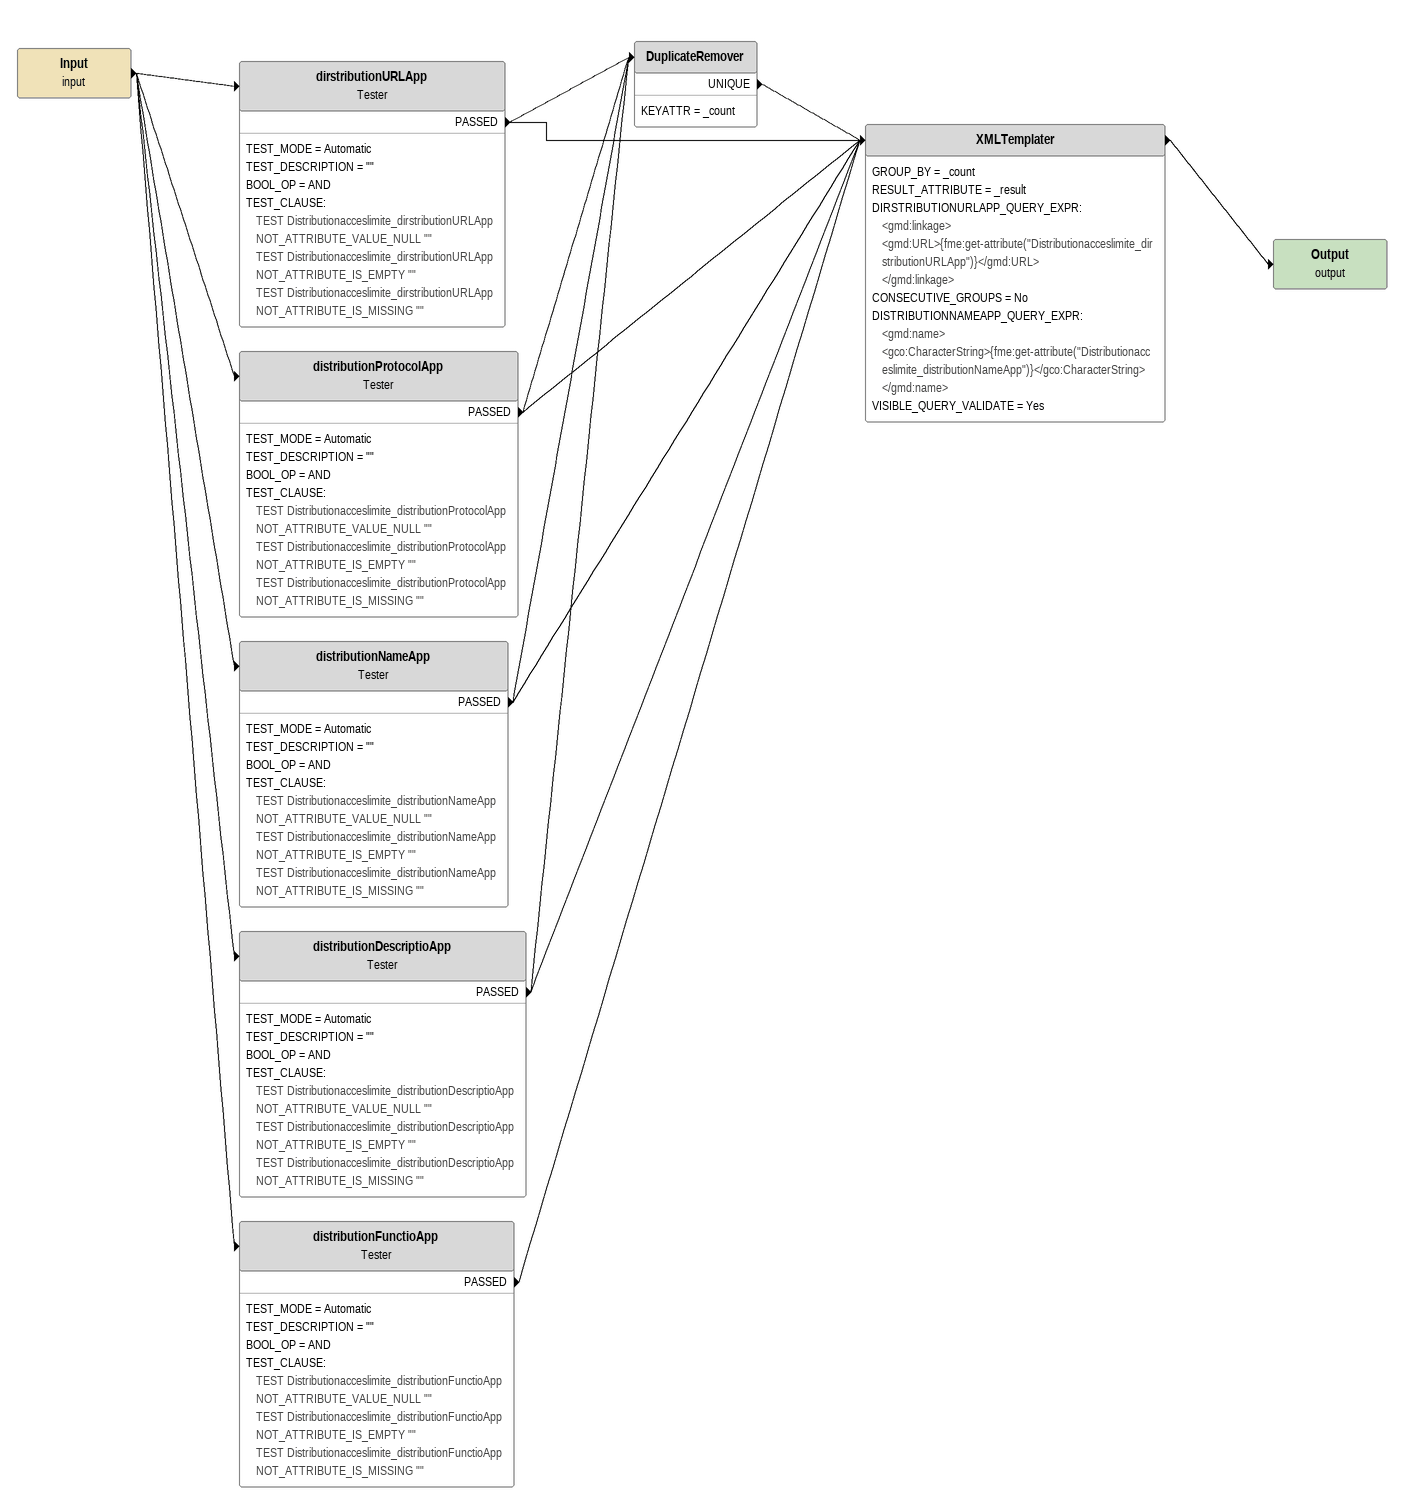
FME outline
Input (input)
    -> dirstributionURLApp
    -> distributionProtocolApp
    -> distributionNameApp
    -> distributionDescriptioApp
    -> distributionFunctioApp
dirstributionURLApp: Tester
    TEST_MODE = Automatic
    TEST_DESCRIPTION = ""
    BOOL_OP = AND
    TEST_CLAUSE:
      TEST Distributionacceslimite_dirstributionURLApp NOT_ATTRIBUTE_VALUE_NULL ""
      TEST Distributionacceslimite_dirstributionURLApp NOT_ATTRIBUTE_IS_EMPTY ""
      TEST Distributionacceslimite_dirstributionURLApp NOT_ATTRIBUTE_IS_MISSING ""
    PASSED -> DuplicateRemover
    PASSED -> XMLTemplater
distributionProtocolApp: Tester
    TEST_MODE = Automatic
    TEST_DESCRIPTION = ""
    BOOL_OP = AND
    TEST_CLAUSE:
      TEST Distributionacceslimite_distributionProtocolApp NOT_ATTRIBUTE_VALUE_NULL ""
      TEST Distributionacceslimite_distributionProtocolApp NOT_ATTRIBUTE_IS_EMPTY ""
      TEST Distributionacceslimite_distributionProtocolApp NOT_ATTRIBUTE_IS_MISSING ""
    PASSED -> DuplicateRemover
    PASSED -> XMLTemplater
distributionNameApp: Tester
    TEST_MODE = Automatic
    TEST_DESCRIPTION = ""
    BOOL_OP = AND
    TEST_CLAUSE:
      TEST Distributionacceslimite_distributionNameApp NOT_ATTRIBUTE_VALUE_NULL ""
      TEST Distributionacceslimite_distributionNameApp NOT_ATTRIBUTE_IS_EMPTY ""
      TEST Distributionacceslimite_distributionNameApp NOT_ATTRIBUTE_IS_MISSING ""
    PASSED -> DuplicateRemover
    PASSED -> XMLTemplater
distributionDescriptioApp: Tester
    TEST_MODE = Automatic
    TEST_DESCRIPTION = ""
    BOOL_OP = AND
    TEST_CLAUSE:
      TEST Distributionacceslimite_distributionDescriptioApp NOT_ATTRIBUTE_VALUE_NULL ""
      TEST Distributionacceslimite_distributionDescriptioApp NOT_ATTRIBUTE_IS_EMPTY ""
      TEST Distributionacceslimite_distributionDescriptioApp NOT_ATTRIBUTE_IS_MISSING ""
    PASSED -> DuplicateRemover
    PASSED -> XMLTemplater
DuplicateRemover
    KEYATTR = _count
    UNIQUE -> XMLTemplater
distributionFunctioApp: Tester
    TEST_MODE = Automatic
    TEST_DESCRIPTION = ""
    BOOL_OP = AND
    TEST_CLAUSE:
      TEST Distributionacceslimite_distributionFunctioApp NOT_ATTRIBUTE_VALUE_NULL ""
      TEST Distributionacceslimite_distributionFunctioApp NOT_ATTRIBUTE_IS_EMPTY ""
      TEST Distributionacceslimite_distributionFunctioApp NOT_ATTRIBUTE_IS_MISSING ""
    PASSED -> XMLTemplater
XMLTemplater
    GROUP_BY = _count
    RESULT_ATTRIBUTE = _result
    DIRSTRIBUTIONURLAPP_QUERY_EXPR:
      <gmd:linkage>
      		<gmd:URL>{fme:get-attribute("Distributionacceslimite_dirstributionURLApp")}</gmd:URL>
      </gmd:linkage>
    CONSECUTIVE_GROUPS = No
    DISTRIBUTIONNAMEAPP_QUERY_EXPR:
      <gmd:name>
      		<gco:CharacterString>{fme:get-attribute("Distributionacceslimite_distributionNameApp")}</gco:CharacterString>
      </gmd:name>
    VISIBLE_QUERY_VALIDATE = Yes
    -> Output (output)
Output (output)
